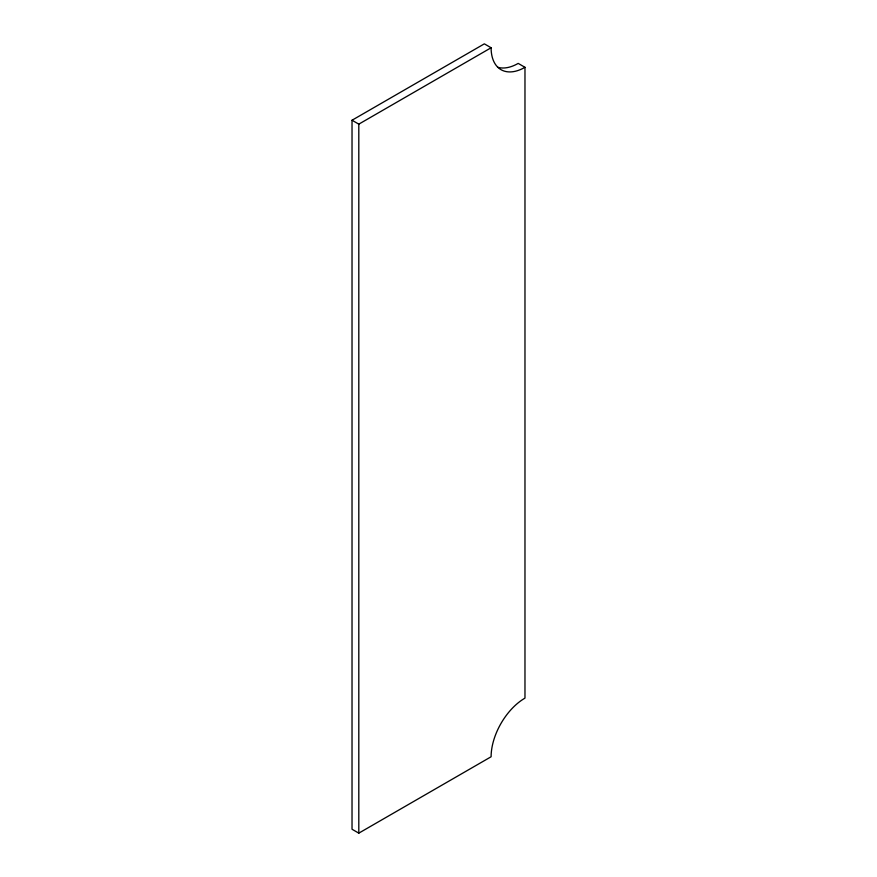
<?xml version="1.0" encoding="UTF-8"?>
<svg xmlns="http://www.w3.org/2000/svg" width="877" height="877" viewBox="0 0 877 877"><rect width="100%" height="100%" fill="white"/><g stroke="black" fill="none" stroke-linecap="round" stroke-linejoin="round"><path stroke-width="1.32" d="M352.028 120.237L484.345 43.85L491.109 47.764A47.884 27.647 -60 0 0 524.972 67.31L524.972 698.125A47.884 27.647 -60 0 0 491.109 756.763L358.803 833.15L352.028 829.236L352.028 120.237L358.803 124.15L491.109 47.764M524.972 67.31L518.197 63.396A47.884 27.647 -60 0 1 497.566 67.211M358.803 124.15L358.803 833.15"/></g></svg>
